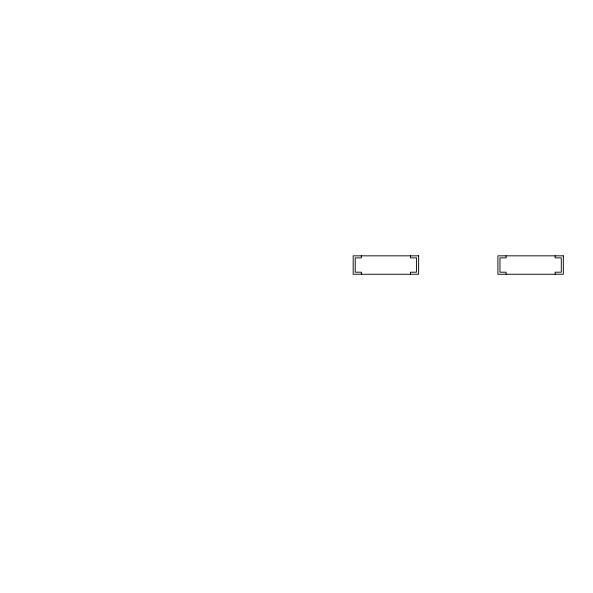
<?xml version="1.0" encoding="UTF-8"?>
<svg xmlns="http://www.w3.org/2000/svg" width="593" height="593" viewBox="0 0 593 593"><rect width="100%" height="100%" fill="white"/><g stroke="black" fill="none" stroke-linecap="round" stroke-linejoin="round"><path stroke-width="0.89" d="M555.167 255.835L555.167 257.881L561.304 257.881L561.304 272.194L555.167 272.194L555.167 274.24M506.088 255.835L506.088 257.881L499.958 257.881L499.958 272.194L506.088 272.194L506.088 274.24M410.445 255.835L410.445 257.881L416.582 257.881L416.582 272.194L410.445 272.194L410.445 274.24M361.367 255.835L361.367 257.881L355.229 257.881L355.229 272.194L361.367 272.194L361.367 274.24M418.628 255.835L353.183 255.835L353.183 274.24L418.628 274.24L418.628 255.835M563.35 255.835L497.912 255.835L497.912 274.24L563.35 274.24L563.35 255.835"/></g></svg>
